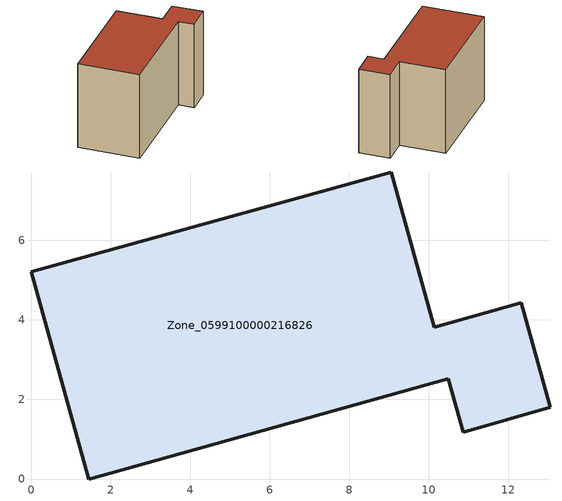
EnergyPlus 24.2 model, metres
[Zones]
Zone_0599100000216826
 floor ground (C_G): 10.49,2.52 1.44,0 0,5.21 9.05,7.72 10.13,3.82 12.32,4.43 13.05,1.8 10.86,1.18 z0
 wall outside (C_F): 9.05,7.72 0,5.21 1.44,0 10.49,2.52 10.86,1.18 13.05,1.8 12.32,4.43 10.13,3.82 9.05,7.72 z0:7.84
 roof outside (C_R): 10.13,3.82 9.05,7.72 0,5.21 1.44,0 10.49,2.52 10.86,1.18 13.05,1.8 12.32,4.43 z7.84
[BUILDING]
Pand.0599100000216826: North Axis=0; Terrain=City; Loads Convergence Tolerance Value=0.04; Temperature Convergence Tolerance Value=0.4; Solar Distribution=FullExterior; Maximum Number of Warmup Days=25; Minimum Number of Warmup Days=1
[Site:Location]
Rotterdam.The.Hague.AP_ZH_NLD Design_Conditions: Latitude=51.96; Longitude=4.45; Time Zone=1; Elevation=-4.5
[SITE:GROUNDTEMPERATURE:BUILDINGSURFACE]
18, 18, 18, 18, 18, 18, 18, 18, 18, 18, 18, 18
[MATERIAL] Thermal Absorptance=0.9; Solar Absorptance=0.7; Visible Absorptance=0.7
Name | Roughness | Thickness | Conductivity | Density | Specific Heat
G.TI.1975-1991 | MediumSmooth | 0.15 | 0.288461 | 540 | 1210
F.TI.1975-1991 | Rough | 0.3 | 0.230769 | 1920 | 840
R.TI.1975-1991 | MediumRough | 0.2 | 0.153846 | 1500 | 1000
[CONSTRUCTION]
C_G: G.TI.1975-1991
C_F: F.TI.1975-1991
C_R: R.TI.1975-1991
[ZONE]
Zone_0599100000216826: Type=1; Multiplier=1; Ceiling Height=Autocalculate; Volume=Autocalculate; Floor Area=autocalculate; Part of Total Floor Area=Yes
[ZONEINFILTRATION:DESIGNFLOWRATE]
Infil_Zone_0599100000216826: Zone or ZoneList or Space or SpaceList=Zone_0599100000216826; Schedule=AlwaysOn; Design Flow Rate Calculation Method=Flow/Area; Flow Rate per Floor Area=0.003; Constant Term Coefficient=1; Temperature Term Coefficient=0; Velocity Term Coefficient=0; Velocity Squared Term Coefficient=0
[HVACTEMPLATE:ZONE:IDEALLOADSAIRSYSTEM]
Zone_0599100000216826: Maximum Heating Supply Air Temperature=50; Minimum Cooling Supply Air Temperature=13; Maximum Heating Supply Air Humidity Ratio=0.0156; Minimum Cooling Supply Air Humidity Ratio=0.0077; Heating Limit=NoLimit; Cooling Limit=NoLimit; Dehumidification Control Type=ConstantSensibleHeatRatio; Cooling Sensible Heat Ratio=0.7; Dehumidification Setpoint=60; Humidification Control Type=None; Humidification Setpoint=30; Outdoor Air Method=None; Outdoor Air Flow Rate per Person=0.00944; Outdoor Air Flow Rate per Zone Floor Area=0; Outdoor Air Flow Rate per Zone=0; Demand Controlled Ventilation Type=None; Outdoor Air Economizer Type=NoEconomizer; Heat Recovery Type=None; Sensible Heat Recovery Effectiveness=0.7; Latent Heat Recovery Effectiveness=0.65
[ZONECONTROL:THERMOSTAT]
ThermostatControl_Zone_0599100000216826: Zone or ZoneList=Zone_0599100000216826; Control Type Schedule=DualSetpointControlType; Control 1=Thermostat_Zone_0599100000216826; Temperature Difference Between Cutout And Setpoint=0
[THERMOSTATSETPOINT:DUALSETPOINT]
Thermostat_Zone_0599100000216826: Heating Setpoint Temperature Schedule=HeatingSetpoint_Zone_0599100000216826; Cooling Setpoint Temperature Schedule=CoolingSetpoint_Zone_0599100000216826
[SCHEDULE:COMPACT]
HeatingSetpoint_Zone_0599100000216826: Through: 12/31, For: AllDays, Until: 24:00, 21
CoolingSetpoint_Zone_0599100000216826: Through: 12/31, For: AllDays, Until: 24:00, 24
DualSetpointControlType: Through: 12/31, For: AllDays, Until: 24:00, 4
AlwaysOn: Through: 12/31, For: AllDays, Until: 24:00, 1
